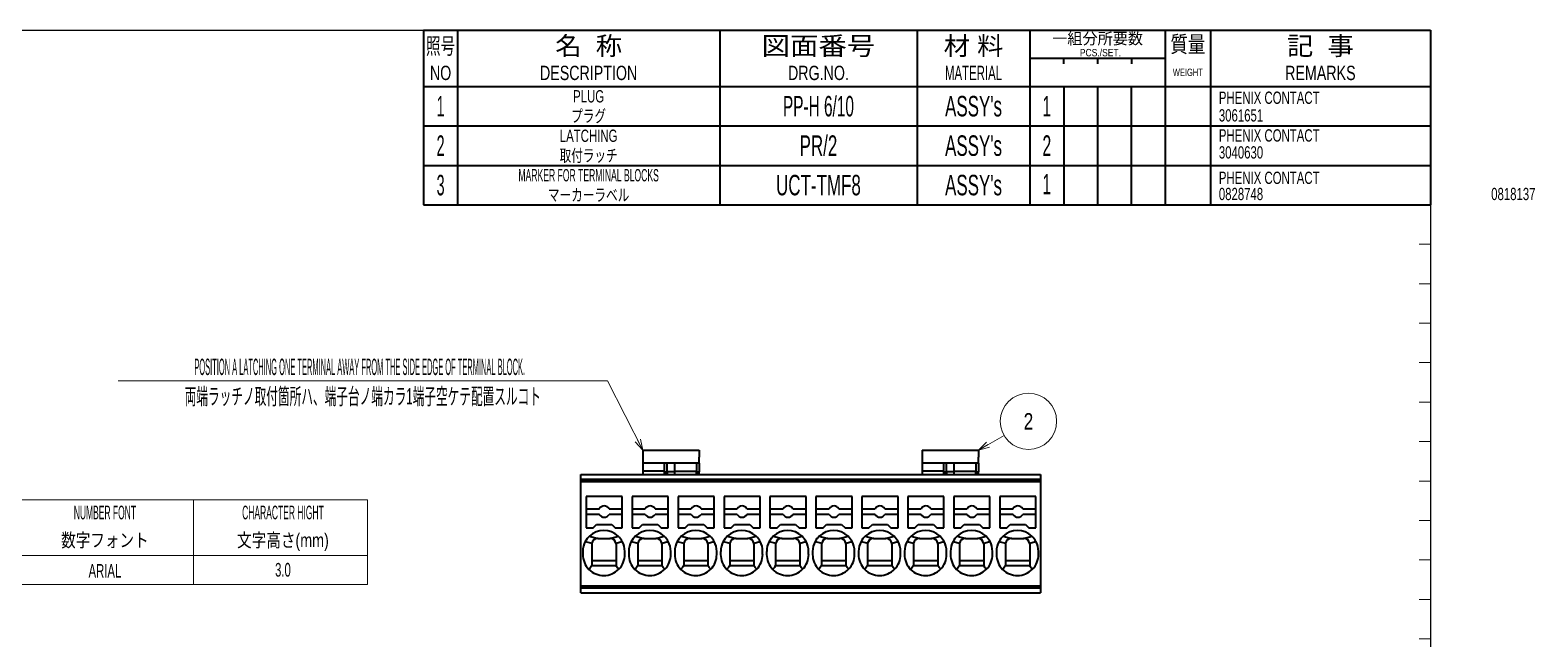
# Model space of a CAD drawing. Header units: millimetres. Extents: x 7 to 432, y 10 to 287.
# Drawn here: x 164.7 to 431.5, y 178.7 to 286.8 of the extents above; entities that cross this region are included whole.
import ezdxf
from ezdxf.enums import TextEntityAlignment as Align

# ---------------------------------------------------------------- set-up
doc = ezdxf.new("R2010")
doc.units = ezdxf.units.MM
for name, color, linetype in [('1', 7, 'Continuous'), ('GR01_バルーン', 7, 'Continuous'), ('図面枠D8M', 7, 'Continuous'), ('表題、部品表_02', 7, 'Continuous'), ('表題、部品表_03', 7, 'Continuous')]:
    doc.layers.add(name, color=color, linetype=linetype)
doc.styles.add('HG丸ｺﾞｼｯｸM-PRO', font='')
doc.styles.get('HG丸ｺﾞｼｯｸM-PRO').set_extended_font_data('HG丸ｺﾞｼｯｸM-PRO')

# ---------------------------------------------------------------- blocks, each defined once
blk = doc.blocks.new('BLKF023')
at = {"layer": '図面枠D8M', "color": 2, "linetype": 'Continuous', "lineweight": 25}
for p, q in [((33, 286.75), (413, 286.75)), ((413, 286.75), (413, 10.25))]:
    blk.add_line(p, q, dxfattribs=at)
at = {"layer": '図面枠D8M', "color": 4, "linetype": 'Continuous', "lineweight": 13}
for p, q in [((413, 269.75), (411, 269.75)), ((413, 262.75), (411, 262.75)), ((413, 255.75), (411, 255.75)), ((413, 248.75), (411, 248.75)), ((413, 241.75), (411, 241.75)), ((413, 234.75), (411, 234.75)), ((413, 227.75), (411, 227.75)), ((413, 220.75), (411, 220.75)), ((413, 213.75), (411, 213.75)), ((413, 206.75), (411, 206.75)), ((413, 199.75), (411, 199.75)), ((413, 192.75), (411, 192.75)), ((413, 185.75), (411, 185.75)), ((413, 178.75), (411, 178.75))]:
    blk.add_line(p, q, dxfattribs=at)
blk = doc.blocks.new('BLKF027')
at = {"layer": '図面枠D8M', "color": 4, "linetype": 'Continuous', "lineweight": 35}
for p, q in [((234.5, 286.75), (234.5, 276.75)), ((234.5, 286.75), (413, 286.75)), ((240.5, 286.75), (240.5, 276.75)), ((287, 286.75), (287, 276.75)), ((322, 286.75), (322, 276.75)), ((342, 286.75), (342, 276.75)), ((366, 286.75), (366, 276.75)), ((374, 286.75), (374, 276.75)), ((413, 286.75), (413, 276.75)), ((342, 281.75), (366, 281.75)), ((348, 280.75), (348, 281.75)), ((354, 281.75), (354, 280.75)), ((360, 281.75), (360, 280.75)), ((234.5, 276.75), (413, 276.75))]:
    blk.add_line(p, q, dxfattribs=at)
at = {"layer": '図面枠D8M', "color": 3, "linetype": 'Continuous', "lineweight": 35, "style": 'HG丸ｺﾞｼｯｸM-PRO'}
for s, height, width, p in [('照号', 2.909, 0.651535, (237.5, 283.95)), ('名  称', 3.273, 1.042426, (263.75, 283.95)), ('図面番号', 3.273, 1.127518, (304.5, 283.95)), ('材 料', 3.273, 1.042439, (332, 283.95)), ('一組分所要数', 2.036, 0.966638, (354, 285.25)), ('質量', 2.909, 0.781842, (370, 284.25)), ('記  事', 3.273, 1.042426, (393.5, 283.95)), ('PCS./SET.', 1.309, 0.862935, (354.5, 282.75)), ('NO', 2.545, 0.740841, (237.5, 279.15)), ('DESCRIPTION', 2.5455, 0.741365, (263.75, 279.15)), ('DRG.NO.', 2.545, 0.741189, (304.5, 279.15)), ('MATERIAL', 2.545, 0.594756, (332, 279.15)), ('REMARKS', 2.545, 0.742803, (393.5, 279.15)), ('WEIGHT', 1.309, 0.635507, (370, 279.25))]:
    blk.add_text(s, height=height, dxfattribs=dict(at, width=width)).set_placement(p, align=Align.MIDDLE_CENTER)
blk = doc.blocks.new('BLKF026')
at = {"layer": '図面枠D8M', "color": 3, "linetype": 'Continuous', "lineweight": 35}
blk.add_blockref('BLKF027', (0, 0), dxfattribs=at)
blk = doc.blocks.new('BLKF028')
at = {"layer": '表題、部品表_02', "color": 4, "linetype": 'Continuous', "lineweight": 35}
for p, q in [((234.5, 276.75), (234.5, 269.75)), ((234.5, 276.75), (413, 276.75)), ((240.5, 276.75), (240.5, 269.75)), ((287, 276.75), (287, 269.75)), ((322, 276.75), (322, 269.75)), ((342, 276.75), (342, 269.75)), ((348, 276.75), (348, 269.75)), ((354, 276.75), (354, 269.75)), ((360, 269.75), (360, 276.75)), ((366, 276.75), (366, 269.75)), ((374, 276.75), (374, 269.75)), ((413, 276.75), (413, 269.75)), ((234.5, 269.75), (413, 269.75))]:
    blk.add_line(p, q, dxfattribs=at)
blk = doc.blocks.new('BLKF048')
at = {"layer": '1', "color": 7, "linetype": 'Continuous', "lineweight": 35}
for p, q in [((262.36, 207.92), (343.86, 207.92)), ((262.36, 207.06), (262.36, 207.92)), ((262.36, 207.06), (343.86, 207.06)), ((262.36, 206.84), (262.36, 207.06)), ((262.36, 206.84), (343.86, 206.84)), ((262.36, 206.69), (262.36, 206.84)), ((262.36, 206.69), (343.86, 206.69)), ((262.36, 188.15), (262.36, 206.69)), ((343.86, 207.92), (343.86, 207.06)), ((343.86, 207.06), (343.86, 206.84)), ((343.86, 206.84), (343.86, 206.69)), ((343.86, 206.69), (343.86, 188.15)), ((269.71, 204.02), (263.31, 204.02)), ((263.31, 204.02), (263.31, 201.82)), ((269.71, 201.82), (269.71, 204.02)), ((277.86, 204.02), (271.46, 204.02)), ((271.46, 204.02), (271.46, 201.82)), ((277.86, 201.82), (277.86, 204.02)), ((286.01, 204.02), (279.61, 204.02)), ((279.61, 204.02), (279.61, 201.82)), ((286.01, 201.82), (286.01, 204.02)), ((294.16, 204.02), (287.76, 204.02)), ((287.76, 204.02), (287.76, 201.82)), ((294.16, 201.82), (294.16, 204.02)), ((302.31, 204.02), (295.91, 204.02)), ((295.91, 204.02), (295.91, 201.82)), ((302.31, 201.82), (302.31, 204.02)), ((310.46, 204.02), (304.06, 204.02)), ((304.06, 204.02), (304.06, 201.82)), ((310.46, 201.82), (310.46, 204.02)), ((318.61, 204.02), (312.21, 204.02)), ((312.21, 204.02), (312.21, 201.82)), ((318.61, 201.82), (318.61, 204.02)), ((326.76, 204.02), (320.36, 204.02)), ((320.36, 204.02), (320.36, 201.82)), ((326.76, 201.82), (326.76, 204.02)), ((334.91, 204.02), (328.51, 204.02)), ((328.51, 204.02), (328.51, 201.82)), ((334.91, 201.82), (334.91, 204.02)), ((336.66, 204.02), (336.66, 201.82)), ((343.06, 204.02), (336.66, 204.02)), ((343.06, 201.82), (343.06, 204.02)), ((263.31, 201.82), (263.31, 200.82)), ((263.31, 201.82), (265.65, 201.82)), ((263.31, 200.82), (263.31, 198.42)), ((263.41, 200.82), (263.31, 200.82)), ((265.65, 200.82), (263.41, 200.82)), ((267.38, 201.82), (269.61, 201.82)), ((269.61, 200.82), (267.38, 200.82)), ((269.61, 201.82), (269.71, 201.82)), ((269.61, 200.82), (269.71, 200.82)), ((269.71, 200.82), (269.71, 201.82)), ((269.71, 198.42), (269.71, 200.82)), ((271.46, 201.82), (271.46, 200.82)), ((271.46, 201.82), (273.8, 201.82)), ((271.46, 200.82), (271.46, 198.42)), ((271.56, 200.82), (271.46, 200.82)), ((273.8, 200.82), (271.56, 200.82)), ((275.53, 201.82), (277.76, 201.82)), ((277.76, 200.82), (275.53, 200.82)), ((277.76, 201.82), (277.86, 201.82)), ((277.76, 200.82), (277.86, 200.82)), ((277.86, 200.82), (277.86, 201.82)), ((277.86, 198.42), (277.86, 200.82)), ((279.61, 201.82), (281.95, 201.82)), ((279.61, 201.82), (279.61, 200.82)), ((279.71, 200.82), (279.61, 200.82)), ((279.61, 200.82), (279.61, 198.42)), ((281.95, 200.82), (279.71, 200.82)), ((283.68, 201.82), (285.91, 201.82)), ((285.91, 200.82), (283.68, 200.82)), ((285.91, 201.82), (286.01, 201.82)), ((285.91, 200.82), (286.01, 200.82)), ((286.01, 200.82), (286.01, 201.82)), ((286.01, 198.42), (286.01, 200.82)), ((287.76, 201.82), (290.1, 201.82)), ((287.76, 201.82), (287.76, 200.82)), ((287.76, 200.82), (287.76, 198.42)), ((287.86, 200.82), (287.76, 200.82)), ((290.1, 200.82), (287.86, 200.82)), ((291.83, 201.82), (294.06, 201.82)), ((294.06, 200.82), (291.83, 200.82)), ((294.06, 201.82), (294.16, 201.82)), ((294.06, 200.82), (294.16, 200.82)), ((294.16, 200.82), (294.16, 201.82)), ((294.16, 198.42), (294.16, 200.82)), ((295.91, 201.82), (295.91, 200.82)), ((295.91, 201.82), (298.25, 201.82)), ((295.91, 200.82), (295.91, 198.42)), ((296.01, 200.82), (295.91, 200.82)), ((298.25, 200.82), (296.01, 200.82)), ((299.98, 201.82), (302.21, 201.82)), ((302.21, 200.82), (299.98, 200.82)), ((302.21, 201.82), (302.31, 201.82)), ((302.21, 200.82), (302.31, 200.82)), ((302.31, 200.82), (302.31, 201.82)), ((302.31, 198.42), (302.31, 200.82)), ((304.06, 201.82), (306.4, 201.82)), ((304.06, 201.82), (304.06, 200.82)), ((304.16, 200.82), (304.06, 200.82)), ((304.06, 200.82), (304.06, 198.42)), ((306.4, 200.82), (304.16, 200.82)), ((308.13, 201.82), (310.36, 201.82)), ((310.36, 200.82), (308.13, 200.82)), ((310.36, 201.82), (310.46, 201.82)), ((310.36, 200.82), (310.46, 200.82)), ((310.46, 200.82), (310.46, 201.82)), ((310.46, 198.42), (310.46, 200.82)), ((312.21, 201.82), (312.21, 200.82)), ((312.21, 201.82), (314.55, 201.82)), ((312.31, 200.82), (312.21, 200.82)), ((312.21, 200.82), (312.21, 198.42)), ((314.55, 200.82), (312.31, 200.82)), ((316.28, 201.82), (318.51, 201.82)), ((318.51, 200.82), (316.28, 200.82)), ((318.51, 201.82), (318.61, 201.82)), ((318.51, 200.82), (318.61, 200.82)), ((318.61, 200.82), (318.61, 201.82)), ((318.61, 198.42), (318.61, 200.82)), ((320.36, 201.82), (322.7, 201.82)), ((320.36, 201.82), (320.36, 200.82)), ((320.36, 200.82), (320.36, 198.42)), ((320.46, 200.82), (320.36, 200.82)), ((322.7, 200.82), (320.46, 200.82)), ((324.43, 201.82), (326.66, 201.82)), ((326.66, 200.82), (324.43, 200.82)), ((326.66, 201.82), (326.76, 201.82)), ((326.66, 200.82), (326.76, 200.82)), ((326.76, 200.82), (326.76, 201.82)), ((326.76, 198.42), (326.76, 200.82)), ((328.51, 201.82), (328.51, 200.82)), ((328.51, 201.82), (330.85, 201.82)), ((328.51, 200.82), (328.51, 198.42)), ((328.61, 200.82), (328.51, 200.82)), ((330.85, 200.82), (328.61, 200.82)), ((332.58, 201.82), (334.81, 201.82)), ((334.81, 200.82), (332.58, 200.82)), ((334.81, 201.82), (334.91, 201.82)), ((334.81, 200.82), (334.91, 200.82)), ((334.91, 200.82), (334.91, 201.82)), ((334.91, 198.42), (334.91, 200.82)), ((336.66, 201.82), (339, 201.82)), ((336.66, 201.82), (336.66, 200.82)), ((336.76, 200.82), (336.66, 200.82)), ((336.66, 200.82), (336.66, 198.42)), ((339, 200.82), (336.76, 200.82)), ((340.73, 201.82), (342.96, 201.82)), ((342.96, 200.82), (340.73, 200.82)), ((342.96, 201.82), (343.06, 201.82)), ((342.96, 200.82), (343.06, 200.82)), ((343.06, 200.82), (343.06, 201.82)), ((343.06, 198.42), (343.06, 200.82)), ((263.31, 198.42), (264.56, 198.42)), ((264.56, 198.42), (265.16, 199.02)), ((265.16, 199.02), (267.86, 199.02)), ((267.86, 199.02), (268.46, 198.42)), ((268.46, 198.42), (269.71, 198.42)), ((271.46, 198.42), (272.71, 198.42)), ((272.71, 198.42), (273.31, 199.02)), ((273.31, 199.02), (276.01, 199.02)), ((276.01, 199.02), (276.61, 198.42)), ((276.61, 198.42), (277.86, 198.42)), ((279.61, 198.42), (280.86, 198.42)), ((280.86, 198.42), (281.46, 199.02)), ((281.46, 199.02), (284.16, 199.02)), ((284.16, 199.02), (284.76, 198.42)), ((284.76, 198.42), (286.01, 198.42)), ((287.76, 198.42), (289.01, 198.42)), ((289.01, 198.42), (289.61, 199.02)), ((289.61, 199.02), (292.31, 199.02)), ((292.31, 199.02), (292.91, 198.42)), ((292.91, 198.42), (294.16, 198.42)), ((295.91, 198.42), (297.16, 198.42)), ((297.16, 198.42), (297.76, 199.02)), ((297.76, 199.02), (300.46, 199.02)), ((300.46, 199.02), (301.06, 198.42)), ((301.06, 198.42), (302.31, 198.42)), ((304.06, 198.42), (305.31, 198.42)), ((305.31, 198.42), (305.91, 199.02)), ((305.91, 199.02), (308.61, 199.02)), ((308.61, 199.02), (309.21, 198.42)), ((309.21, 198.42), (310.46, 198.42)), ((312.21, 198.42), (313.46, 198.42)), ((313.46, 198.42), (314.06, 199.02)), ((314.06, 199.02), (316.76, 199.02)), ((316.76, 199.02), (317.36, 198.42)), ((317.36, 198.42), (318.61, 198.42)), ((320.36, 198.42), (321.61, 198.42)), ((321.61, 198.42), (322.21, 199.02)), ((322.21, 199.02), (324.91, 199.02)), ((324.91, 199.02), (325.51, 198.42)), ((325.51, 198.42), (326.76, 198.42)), ((328.51, 198.42), (329.76, 198.42)), ((329.76, 198.42), (330.36, 199.02)), ((330.36, 199.02), (333.06, 199.02)), ((333.06, 199.02), (333.66, 198.42)), ((333.66, 198.42), (334.91, 198.42)), ((336.66, 198.42), (337.91, 198.42)), ((337.91, 198.42), (338.51, 199.02)), ((338.51, 199.02), (341.21, 199.02)), ((341.21, 199.02), (341.81, 198.42)), ((341.81, 198.42), (343.06, 198.42)), ((264.31, 195.54), (264.31, 192.57)), ((265.44, 196.54), (267.49, 196.54)), ((268.61, 195.54), (268.61, 192.57)), ((272.46, 195.54), (272.46, 192.57)), ((273.59, 196.54), (275.64, 196.54)), ((276.76, 195.54), (276.76, 192.57)), ((280.61, 195.54), (280.61, 192.57)), ((281.74, 196.54), (283.79, 196.54)), ((284.91, 195.54), (284.91, 192.57)), ((288.76, 195.54), (288.76, 192.57)), ((289.89, 196.54), (291.94, 196.54)), ((293.06, 195.54), (293.06, 192.57)), ((296.91, 195.54), (296.91, 192.57)), ((298.04, 196.54), (300.09, 196.54)), ((301.21, 195.54), (301.21, 192.57)), ((305.06, 195.54), (305.06, 192.57)), ((306.19, 196.54), (308.24, 196.54)), ((309.36, 195.54), (309.36, 192.57)), ((313.21, 195.54), (313.21, 192.57)), ((314.34, 196.54), (316.39, 196.54)), ((317.51, 195.54), (317.51, 192.57)), ((321.36, 195.54), (321.36, 192.57)), ((322.49, 196.54), (324.54, 196.54)), ((325.66, 195.54), (325.66, 192.57)), ((329.51, 195.54), (329.51, 192.57)), ((330.64, 196.54), (332.69, 196.54)), ((333.81, 195.54), (333.81, 192.57)), ((337.66, 195.54), (337.66, 192.57)), ((338.79, 196.54), (340.84, 196.54)), ((341.96, 195.54), (341.96, 192.57)), ((262.71, 194.26), (262.71, 193.71)), ((264.31, 192.57), (264.31, 191.74)), ((268.61, 192.57), (264.31, 192.57)), ((268.61, 192.57), (268.61, 191.77)), ((270.16, 193.71), (270.16, 194.26)), ((270.86, 194.26), (270.86, 193.71)), ((272.46, 192.57), (272.46, 191.74)), ((276.76, 192.57), (272.46, 192.57)), ((276.76, 192.57), (276.76, 191.77)), ((278.31, 193.71), (278.31, 194.26)), ((279.01, 194.26), (279.01, 193.71)), ((280.61, 192.57), (280.61, 191.74)), ((284.91, 192.57), (280.61, 192.57)), ((284.91, 192.57), (284.91, 191.77)), ((286.46, 193.71), (286.46, 194.26)), ((287.16, 194.26), (287.16, 193.71)), ((288.76, 192.57), (288.76, 191.74)), ((293.06, 192.57), (288.76, 192.57)), ((293.06, 192.57), (293.06, 191.77)), ((294.61, 193.71), (294.61, 194.26)), ((295.31, 194.26), (295.31, 193.71)), ((296.91, 192.57), (296.91, 191.74)), ((301.21, 192.57), (296.91, 192.57)), ((301.21, 192.57), (301.21, 191.77)), ((302.76, 193.71), (302.76, 194.26)), ((303.46, 194.26), (303.46, 193.71)), ((305.06, 192.57), (305.06, 191.74)), ((309.36, 192.57), (305.06, 192.57)), ((309.36, 192.57), (309.36, 191.77)), ((310.91, 193.71), (310.91, 194.26)), ((311.61, 194.26), (311.61, 193.71)), ((313.21, 192.57), (313.21, 191.74)), ((317.51, 192.57), (313.21, 192.57)), ((317.51, 192.57), (317.51, 191.77)), ((319.06, 193.71), (319.06, 194.26)), ((319.76, 194.26), (319.76, 193.71)), ((321.36, 192.57), (321.36, 191.74)), ((325.66, 192.57), (321.36, 192.57)), ((325.66, 192.57), (325.66, 191.77)), ((327.21, 193.71), (327.21, 194.26)), ((327.91, 194.26), (327.91, 193.71)), ((329.51, 192.57), (329.51, 191.74)), ((333.81, 192.57), (329.51, 192.57)), ((333.81, 192.57), (333.81, 191.77)), ((335.36, 193.71), (335.36, 194.26)), ((336.06, 194.26), (336.06, 193.71)), ((337.66, 192.57), (337.66, 191.74)), ((341.96, 192.57), (337.66, 192.57)), ((341.96, 192.57), (341.96, 191.77)), ((343.51, 193.71), (343.51, 194.26)), ((264.3, 191.74), (264.31, 191.74)), ((264.31, 191.74), (268.61, 191.74)), ((268.61, 191.77), (268.61, 191.74)), ((272.45, 191.74), (272.46, 191.74)), ((272.46, 191.74), (276.76, 191.74)), ((276.76, 191.77), (276.76, 191.74)), ((280.6, 191.74), (280.61, 191.74)), ((280.61, 191.74), (284.91, 191.74)), ((284.91, 191.77), (284.91, 191.74)), ((288.75, 191.74), (288.76, 191.74)), ((288.76, 191.74), (293.06, 191.74)), ((293.06, 191.77), (293.06, 191.74)), ((296.9, 191.74), (296.91, 191.74)), ((296.91, 191.74), (301.21, 191.74)), ((301.21, 191.77), (301.21, 191.74)), ((305.05, 191.74), (305.06, 191.74)), ((305.06, 191.74), (309.36, 191.74)), ((309.36, 191.77), (309.36, 191.74)), ((313.2, 191.74), (313.21, 191.74)), ((313.21, 191.74), (317.51, 191.74)), ((317.51, 191.77), (317.51, 191.74)), ((321.35, 191.74), (321.36, 191.74)), ((321.36, 191.74), (325.66, 191.74)), ((325.66, 191.77), (325.66, 191.74)), ((329.5, 191.74), (329.51, 191.74)), ((329.51, 191.74), (333.81, 191.74)), ((333.81, 191.77), (333.81, 191.74)), ((337.65, 191.74), (337.66, 191.74)), ((337.66, 191.74), (341.96, 191.74)), ((341.96, 191.77), (341.96, 191.74)), ((262.36, 188.15), (343.86, 188.15)), ((262.36, 188), (262.36, 188.15)), ((262.36, 188), (343.86, 188)), ((262.36, 187.78), (262.36, 188)), ((262.36, 187.78), (343.86, 187.78)), ((262.36, 186.92), (262.36, 187.78)), ((262.36, 186.92), (343.86, 186.92)), ((343.86, 188.15), (343.86, 188)), ((343.86, 188), (343.86, 187.78)), ((343.86, 187.78), (343.86, 186.92))]:
    blk.add_line(p, q, dxfattribs=at)
at = {"layer": '1', "color": 2, "linetype": 'Continuous', "lineweight": 35}
for p, q in [((263.16, 196.03), (264.33, 195.71)), ((263.87, 196.96), (265.44, 196.54)), ((267.49, 196.54), (269.02, 196.95)), ((268.6, 195.71), (269.72, 196.02)), ((271.31, 196.03), (272.48, 195.71)), ((272.02, 196.96), (273.59, 196.54)), ((275.64, 196.54), (277.17, 196.95)), ((276.75, 195.71), (277.87, 196.02)), ((279.46, 196.03), (280.63, 195.71)), ((280.17, 196.96), (281.74, 196.54)), ((283.79, 196.54), (285.32, 196.95)), ((284.9, 195.71), (286.02, 196.02)), ((287.61, 196.03), (288.78, 195.71)), ((288.32, 196.96), (289.89, 196.54)), ((291.94, 196.54), (293.47, 196.95)), ((293.05, 195.71), (294.17, 196.02)), ((295.76, 196.03), (296.93, 195.71)), ((296.47, 196.96), (298.04, 196.54)), ((300.09, 196.54), (301.62, 196.95)), ((301.2, 195.71), (302.32, 196.02)), ((303.91, 196.03), (305.08, 195.71)), ((304.62, 196.96), (306.19, 196.54)), ((308.24, 196.54), (309.77, 196.95)), ((309.35, 195.71), (310.47, 196.02)), ((312.06, 196.03), (313.23, 195.71)), ((312.77, 196.96), (314.34, 196.54)), ((316.39, 196.54), (317.92, 196.95)), ((317.5, 195.71), (318.62, 196.02)), ((320.21, 196.03), (321.38, 195.71)), ((320.92, 196.96), (322.49, 196.54)), ((324.54, 196.54), (326.07, 196.95)), ((325.65, 195.71), (326.77, 196.02)), ((328.36, 196.03), (329.53, 195.71)), ((329.07, 196.96), (330.64, 196.54)), ((332.69, 196.54), (334.22, 196.95)), ((333.8, 195.71), (334.92, 196.02)), ((336.51, 196.03), (337.68, 195.71)), ((337.22, 196.96), (338.79, 196.54)), ((340.84, 196.54), (342.37, 196.95)), ((341.95, 195.71), (343.07, 196.02))]:
    blk.add_line(p, q, dxfattribs=at)
at = {"layer": '1', "color": 7, "linetype": 'Continuous', "lineweight": 35}
for centre, radius, start, end in [((266.51, 201.32), 1, 30, 150), ((266.51, 201.32), 1, 210, 330), ((274.66, 201.32), 1, 30, 150), ((274.66, 201.32), 1, 210, 330), ((282.81, 201.32), 1, 30, 150), ((282.81, 201.32), 1, 210, 330), ((290.96, 201.32), 1, 30, 150), ((290.96, 201.32), 1, 210, 330), ((299.11, 201.32), 1, 30, 150), ((299.11, 201.32), 1, 210, 330), ((307.26, 201.32), 1, 30, 150), ((307.26, 201.32), 1, 210, 330), ((315.41, 201.32), 1, 30, 150), ((315.41, 201.32), 1, 210, 330), ((323.56, 201.32), 1, 30, 150), ((323.56, 201.32), 1, 210, 330), ((331.71, 201.32), 1, 30, 150), ((331.71, 201.32), 1, 210, 330), ((339.86, 201.32), 1, 30, 150), ((339.86, 201.32), 1, 210, 330), ((266.44, 194.26), 3.72, 46.2364, 133.5274), ((274.59, 194.26), 3.72, 46.2364, 133.5274), ((282.74, 194.26), 3.72, 46.2364, 133.5274), ((290.89, 194.26), 3.72, 46.2364, 133.5274), ((299.04, 194.26), 3.72, 46.2364, 133.5274), ((307.19, 194.26), 3.72, 46.2364, 133.5274), ((315.34, 194.26), 3.72, 46.2364, 133.5274), ((323.49, 194.26), 3.72, 46.2364, 133.5274), ((331.64, 194.26), 3.72, 46.2364, 133.5274), ((339.79, 194.26), 3.72, 46.2364, 133.5274), ((266.44, 194.26), 3.72, 151.6501, 180), ((266.44, 194.26), 3.72, 133.5274, 151.6501), ((265.31, 195.54), 1, 169.9099, 180), ((265.31, 195.54), 1, 90, 169.9099), ((267.61, 195.54), 1, 10.0901, 90), ((267.61, 195.54), 1, 0, 10.0901), ((266.44, 194.26), 3.72, 28.1423, 46.2364), ((266.44, 194.26), 3.72, 0, 28.1423), ((274.59, 194.26), 3.72, 151.6501, 180), ((274.59, 194.26), 3.72, 133.5274, 151.6501), ((273.46, 195.54), 1, 169.9099, 180), ((273.46, 195.54), 1, 90, 169.9099), ((275.76, 195.54), 1, 10.0901, 90), ((275.76, 195.54), 1, 0, 10.0901), ((274.59, 194.26), 3.72, 28.1423, 46.2364), ((274.59, 194.26), 3.72, 0, 28.1423), ((282.74, 194.26), 3.72, 151.6501, 180), ((282.74, 194.26), 3.72, 133.5274, 151.6501), ((281.61, 195.54), 1, 169.9099, 180), ((281.61, 195.54), 1, 90, 169.9099), ((283.91, 195.54), 1, 10.0901, 90), ((283.91, 195.54), 1, 0, 10.0901), ((282.74, 194.26), 3.72, 28.1423, 46.2364), ((282.74, 194.26), 3.72, 0, 28.1423), ((290.89, 194.26), 3.72, 151.6501, 180), ((290.89, 194.26), 3.72, 133.5274, 151.6501), ((289.76, 195.54), 1, 169.9099, 180), ((289.76, 195.54), 1, 90, 169.9099), ((292.06, 195.54), 1, 10.0901, 90), ((292.06, 195.54), 1, 0, 10.0901), ((290.89, 194.26), 3.72, 28.1423, 46.2364), ((290.89, 194.26), 3.72, 0, 28.1423), ((299.04, 194.26), 3.72, 151.6501, 180), ((299.04, 194.26), 3.72, 133.5274, 151.6501), ((297.91, 195.54), 1, 169.9099, 180), ((297.91, 195.54), 1, 90, 169.9099), ((300.21, 195.54), 1, 10.0901, 90), ((300.21, 195.54), 1, 0, 10.0901), ((299.04, 194.26), 3.72, 28.1423, 46.2364), ((299.04, 194.26), 3.72, 0, 28.1423), ((307.19, 194.26), 3.72, 151.6501, 180), ((307.19, 194.26), 3.72, 133.5274, 151.6501), ((306.06, 195.54), 1, 169.9099, 180), ((306.06, 195.54), 1, 90, 169.9099), ((308.36, 195.54), 1, 10.0901, 90), ((308.36, 195.54), 1, 0, 10.0901), ((307.19, 194.26), 3.72, 28.1423, 46.2364), ((307.19, 194.26), 3.72, 0, 28.1423), ((315.34, 194.26), 3.72, 151.6501, 180), ((315.34, 194.26), 3.72, 133.5274, 151.6501), ((314.21, 195.54), 1, 169.9099, 180), ((314.21, 195.54), 1, 90, 169.9099), ((316.51, 195.54), 1, 10.0901, 90), ((316.51, 195.54), 1, 0, 10.0901), ((315.34, 194.26), 3.72, 28.1423, 46.2364), ((315.34, 194.26), 3.72, 0, 28.1423), ((323.49, 194.26), 3.72, 151.6501, 180), ((323.49, 194.26), 3.72, 133.5274, 151.6501), ((322.36, 195.54), 1, 169.9099, 180), ((322.36, 195.54), 1, 90, 169.9099), ((324.66, 195.54), 1, 10.0901, 90), ((324.66, 195.54), 1, 0, 10.0901), ((323.49, 194.26), 3.72, 28.1423, 46.2364), ((323.49, 194.26), 3.72, 0, 28.1423), ((331.64, 194.26), 3.72, 151.6501, 180), ((331.64, 194.26), 3.72, 133.5274, 151.6501), ((330.51, 195.54), 1, 169.9099, 180), ((330.51, 195.54), 1, 90, 169.9099), ((332.81, 195.54), 1, 10.0901, 90), ((332.81, 195.54), 1, 0, 10.0901), ((331.64, 194.26), 3.72, 28.1423, 46.2364), ((331.64, 194.26), 3.72, 0, 28.1423), ((339.79, 194.26), 3.72, 151.6501, 180), ((339.79, 194.26), 3.72, 133.5274, 151.6501), ((338.66, 195.54), 1, 169.9099, 180), ((338.66, 195.54), 1, 90, 169.9099), ((340.96, 195.54), 1, 10.0901, 90), ((340.96, 195.54), 1, 0, 10.0901), ((339.79, 194.26), 3.72, 28.1423, 46.2364), ((339.79, 194.26), 3.72, 0, 28.1423), ((266.44, 193.71), 3.73, 180, 224.9968), ((266.44, 193.71), 3.73, 315.555, 0), ((274.59, 193.71), 3.73, 180, 224.9968), ((274.59, 193.71), 3.73, 315.555, 0), ((282.74, 193.71), 3.73, 180, 224.9968), ((282.74, 193.71), 3.73, 315.555, 0), ((290.89, 193.71), 3.73, 180, 224.9968), ((290.89, 193.71), 3.73, 315.555, 0), ((299.04, 193.71), 3.73, 180, 224.9968), ((299.04, 193.71), 3.73, 315.555, 0), ((307.19, 193.71), 3.73, 180, 224.9968), ((307.19, 193.71), 3.73, 315.555, 0), ((315.34, 193.71), 3.73, 180, 224.9968), ((315.34, 193.71), 3.73, 315.555, 0), ((323.49, 193.71), 3.73, 180, 224.9968), ((323.49, 193.71), 3.73, 315.555, 0), ((331.64, 193.71), 3.73, 180, 224.9968), ((331.64, 193.71), 3.73, 315.555, 0), ((339.79, 193.71), 3.73, 180, 224.9968), ((339.79, 193.71), 3.73, 315.555, 0), ((266.44, 193.71), 3.73, 224.9968, 315.555), ((274.59, 193.71), 3.73, 224.9968, 315.555), ((282.74, 193.71), 3.73, 224.9968, 315.555), ((290.89, 193.71), 3.73, 224.9968, 315.555), ((299.04, 193.71), 3.73, 224.9968, 315.555), ((307.19, 193.71), 3.73, 224.9968, 315.555), ((315.34, 193.71), 3.73, 224.9968, 315.555), ((323.49, 193.71), 3.73, 224.9968, 315.555), ((331.64, 193.71), 3.73, 224.9968, 315.555), ((339.79, 193.71), 3.73, 224.9968, 315.555)]:
    blk.add_arc(centre, radius, start, end, dxfattribs=at)
for points, knots in [([(265.44, 196.54), (265.43, 196.54), (265.41, 196.54), (265.38, 196.54), (265.35, 196.54), (265.33, 196.54), (265.31, 196.54)], [0, 0, 0, 0, 0.029178, 0.0583173, 0.0898755, 0.1213323, 0.1213323, 0.1213323, 0.1213323]), ([(267.61, 196.54), (267.6, 196.54), (267.58, 196.54), (267.55, 196.54), (267.52, 196.54), (267.5, 196.54), (267.49, 196.54)], [0, 0, 0, 0, 0.0314567, 0.063015, 0.0921543, 0.1213323, 0.1213323, 0.1213323, 0.1213323]), ([(273.59, 196.54), (273.58, 196.54), (273.56, 196.54), (273.53, 196.54), (273.5, 196.54), (273.48, 196.54), (273.46, 196.54)], [0, 0, 0, 0, 0.029178, 0.0583173, 0.0898755, 0.1213323, 0.1213323, 0.1213323, 0.1213323]), ([(275.76, 196.54), (275.75, 196.54), (275.73, 196.54), (275.7, 196.54), (275.67, 196.54), (275.65, 196.54), (275.64, 196.54)], [0, 0, 0, 0, 0.0314567, 0.063015, 0.0921543, 0.1213323, 0.1213323, 0.1213323, 0.1213323]), ([(281.74, 196.54), (281.73, 196.54), (281.71, 196.54), (281.68, 196.54), (281.65, 196.54), (281.63, 196.54), (281.61, 196.54)], [0, 0, 0, 0, 0.029178, 0.0583173, 0.0898755, 0.1213323, 0.1213323, 0.1213323, 0.1213323]), ([(283.91, 196.54), (283.9, 196.54), (283.88, 196.54), (283.85, 196.54), (283.82, 196.54), (283.8, 196.54), (283.79, 196.54)], [0, 0, 0, 0, 0.0314567, 0.063015, 0.0921543, 0.1213323, 0.1213323, 0.1213323, 0.1213323]), ([(289.89, 196.54), (289.88, 196.54), (289.86, 196.54), (289.83, 196.54), (289.8, 196.54), (289.78, 196.54), (289.76, 196.54)], [0, 0, 0, 0, 0.029178, 0.0583173, 0.0898755, 0.1213323, 0.1213323, 0.1213323, 0.1213323]), ([(292.06, 196.54), (292.05, 196.54), (292.03, 196.54), (292, 196.54), (291.97, 196.54), (291.95, 196.54), (291.94, 196.54)], [0, 0, 0, 0, 0.0314567, 0.063015, 0.0921543, 0.1213323, 0.1213323, 0.1213323, 0.1213323]), ([(298.04, 196.54), (298.03, 196.54), (298.01, 196.54), (297.98, 196.54), (297.95, 196.54), (297.93, 196.54), (297.91, 196.54)], [0, 0, 0, 0, 0.029178, 0.0583173, 0.0898755, 0.1213323, 0.1213323, 0.1213323, 0.1213323]), ([(300.21, 196.54), (300.2, 196.54), (300.18, 196.54), (300.15, 196.54), (300.12, 196.54), (300.1, 196.54), (300.09, 196.54)], [0, 0, 0, 0, 0.0314567, 0.063015, 0.0921543, 0.1213323, 0.1213323, 0.1213323, 0.1213323]), ([(306.19, 196.54), (306.18, 196.54), (306.16, 196.54), (306.13, 196.54), (306.1, 196.54), (306.08, 196.54), (306.06, 196.54)], [0, 0, 0, 0, 0.029178, 0.0583173, 0.0898755, 0.1213323, 0.1213323, 0.1213323, 0.1213323]), ([(308.36, 196.54), (308.35, 196.54), (308.33, 196.54), (308.3, 196.54), (308.27, 196.54), (308.25, 196.54), (308.24, 196.54)], [0, 0, 0, 0, 0.0314567, 0.063015, 0.0921543, 0.1213323, 0.1213323, 0.1213323, 0.1213323]), ([(314.34, 196.54), (314.33, 196.54), (314.31, 196.54), (314.28, 196.54), (314.25, 196.54), (314.23, 196.54), (314.21, 196.54)], [0, 0, 0, 0, 0.029178, 0.0583173, 0.0898755, 0.1213323, 0.1213323, 0.1213323, 0.1213323]), ([(316.51, 196.54), (316.5, 196.54), (316.48, 196.54), (316.45, 196.54), (316.42, 196.54), (316.4, 196.54), (316.39, 196.54)], [0, 0, 0, 0, 0.0314567, 0.063015, 0.0921543, 0.1213323, 0.1213323, 0.1213323, 0.1213323]), ([(322.49, 196.54), (322.48, 196.54), (322.46, 196.54), (322.43, 196.54), (322.4, 196.54), (322.38, 196.54), (322.36, 196.54)], [0, 0, 0, 0, 0.029178, 0.0583173, 0.0898755, 0.1213323, 0.1213323, 0.1213323, 0.1213323]), ([(324.66, 196.54), (324.65, 196.54), (324.63, 196.54), (324.6, 196.54), (324.57, 196.54), (324.55, 196.54), (324.54, 196.54)], [0, 0, 0, 0, 0.0314567, 0.063015, 0.0921543, 0.1213323, 0.1213323, 0.1213323, 0.1213323]), ([(330.64, 196.54), (330.63, 196.54), (330.61, 196.54), (330.58, 196.54), (330.55, 196.54), (330.53, 196.54), (330.51, 196.54)], [0, 0, 0, 0, 0.029178, 0.0583173, 0.0898755, 0.1213323, 0.1213323, 0.1213323, 0.1213323]), ([(332.81, 196.54), (332.8, 196.54), (332.78, 196.54), (332.75, 196.54), (332.72, 196.54), (332.7, 196.54), (332.69, 196.54)], [0, 0, 0, 0, 0.0314567, 0.063015, 0.0921543, 0.1213323, 0.1213323, 0.1213323, 0.1213323]), ([(338.79, 196.54), (338.78, 196.54), (338.76, 196.54), (338.73, 196.54), (338.7, 196.54), (338.68, 196.54), (338.66, 196.54)], [0, 0, 0, 0, 0.029178, 0.0583173, 0.0898755, 0.1213323, 0.1213323, 0.1213323, 0.1213323]), ([(340.96, 196.54), (340.95, 196.54), (340.93, 196.54), (340.9, 196.54), (340.87, 196.54), (340.85, 196.54), (340.84, 196.54)], [0, 0, 0, 0, 0.0314567, 0.063015, 0.0921543, 0.1213323, 0.1213323, 0.1213323, 0.1213323]), ([(264.3, 191.74), (264.23, 191.62), (264.09, 191.39), (263.9, 191.18), (263.81, 191.08)], [0, 0, 0, 0, 0.4069066, 0.8228043, 0.8228043, 0.8228043, 0.8228043]), ([(269.1, 191.11), (269.01, 191.21), (268.82, 191.42), (268.68, 191.65), (268.61, 191.77)], [0, 0, 0, 0, 0.4173078, 0.8256156, 0.8256156, 0.8256156, 0.8256156]), ([(272.45, 191.74), (272.38, 191.62), (272.24, 191.39), (272.05, 191.18), (271.96, 191.08)], [0, 0, 0, 0, 0.4069066, 0.8228043, 0.8228043, 0.8228043, 0.8228043]), ([(277.25, 191.11), (277.16, 191.21), (276.97, 191.42), (276.83, 191.65), (276.76, 191.77)], [0, 0, 0, 0, 0.4173078, 0.8256156, 0.8256156, 0.8256156, 0.8256156]), ([(280.6, 191.74), (280.53, 191.62), (280.39, 191.39), (280.2, 191.18), (280.11, 191.08)], [0, 0, 0, 0, 0.4069066, 0.8228043, 0.8228043, 0.8228043, 0.8228043]), ([(285.4, 191.11), (285.31, 191.21), (285.12, 191.42), (284.98, 191.65), (284.91, 191.77)], [0, 0, 0, 0, 0.4173078, 0.8256156, 0.8256156, 0.8256156, 0.8256156]), ([(288.75, 191.74), (288.68, 191.62), (288.54, 191.39), (288.35, 191.18), (288.26, 191.08)], [0, 0, 0, 0, 0.4069066, 0.8228043, 0.8228043, 0.8228043, 0.8228043]), ([(293.55, 191.11), (293.46, 191.21), (293.27, 191.42), (293.13, 191.65), (293.06, 191.77)], [0, 0, 0, 0, 0.4173078, 0.8256156, 0.8256156, 0.8256156, 0.8256156]), ([(296.9, 191.74), (296.83, 191.62), (296.69, 191.39), (296.5, 191.18), (296.41, 191.08)], [0, 0, 0, 0, 0.4069066, 0.8228043, 0.8228043, 0.8228043, 0.8228043]), ([(301.7, 191.11), (301.61, 191.21), (301.42, 191.42), (301.28, 191.65), (301.21, 191.77)], [0, 0, 0, 0, 0.4173078, 0.8256156, 0.8256156, 0.8256156, 0.8256156]), ([(305.05, 191.74), (304.98, 191.62), (304.84, 191.39), (304.65, 191.18), (304.56, 191.08)], [0, 0, 0, 0, 0.4069066, 0.8228043, 0.8228043, 0.8228043, 0.8228043]), ([(309.85, 191.11), (309.76, 191.21), (309.57, 191.42), (309.43, 191.65), (309.36, 191.77)], [0, 0, 0, 0, 0.4173078, 0.8256156, 0.8256156, 0.8256156, 0.8256156]), ([(313.2, 191.74), (313.13, 191.62), (312.99, 191.39), (312.8, 191.18), (312.71, 191.08)], [0, 0, 0, 0, 0.4069066, 0.8228043, 0.8228043, 0.8228043, 0.8228043]), ([(318, 191.11), (317.91, 191.21), (317.72, 191.42), (317.58, 191.65), (317.51, 191.77)], [0, 0, 0, 0, 0.4173078, 0.8256156, 0.8256156, 0.8256156, 0.8256156]), ([(321.35, 191.74), (321.28, 191.62), (321.14, 191.39), (320.95, 191.18), (320.86, 191.08)], [0, 0, 0, 0, 0.4069066, 0.8228043, 0.8228043, 0.8228043, 0.8228043]), ([(326.15, 191.11), (326.06, 191.21), (325.87, 191.42), (325.73, 191.65), (325.66, 191.77)], [0, 0, 0, 0, 0.4173078, 0.8256156, 0.8256156, 0.8256156, 0.8256156]), ([(329.5, 191.74), (329.43, 191.62), (329.29, 191.39), (329.1, 191.18), (329.01, 191.08)], [0, 0, 0, 0, 0.4069066, 0.8228043, 0.8228043, 0.8228043, 0.8228043]), ([(334.3, 191.11), (334.21, 191.21), (334.02, 191.42), (333.88, 191.65), (333.81, 191.77)], [0, 0, 0, 0, 0.4173078, 0.8256156, 0.8256156, 0.8256156, 0.8256156]), ([(337.65, 191.74), (337.58, 191.62), (337.44, 191.39), (337.25, 191.18), (337.16, 191.08)], [0, 0, 0, 0, 0.4069066, 0.8228043, 0.8228043, 0.8228043, 0.8228043]), ([(342.45, 191.11), (342.36, 191.21), (342.17, 191.42), (342.03, 191.65), (341.96, 191.77)], [0, 0, 0, 0, 0.4173078, 0.8256156, 0.8256156, 0.8256156, 0.8256156])]:
    blk.add_open_spline(points, degree=3, knots=knots, dxfattribs=at)
blk = doc.blocks.new('FXTIP_ARROW_S')
at = {"color": 0, "linetype": 'Continuous', "lineweight": -2}
for q in [(-1, 0), (-0.97, 0.26), (-0.97, -0.26)]:
    blk.add_line((0, 0), q, dxfattribs=at)
blk = doc.blocks.new('BLKF064')
at = {"layer": '表題、部品表_02', "color": 4, "linetype": 'Continuous', "lineweight": 35}
for p, q in [((234.5, 269.75), (234.5, 262.75)), ((234.5, 269.75), (413, 269.75)), ((240.5, 269.75), (240.5, 262.75)), ((287, 269.75), (287, 262.75)), ((322, 269.75), (322, 262.75)), ((342, 269.75), (342, 262.75)), ((348, 269.75), (348, 262.75)), ((354, 269.75), (354, 262.75)), ((360, 262.75), (360, 269.75)), ((366, 269.75), (366, 262.75)), ((374, 269.75), (374, 262.75)), ((413, 269.75), (413, 262.75)), ((234.5, 262.75), (413, 262.75))]:
    blk.add_line(p, q, dxfattribs=at)
blk = doc.blocks.new('BLKF065')
at = {"layer": '表題、部品表_02', "color": 4, "linetype": 'Continuous', "lineweight": 35}
for p, q in [((234.5, 262.75), (234.5, 255.75)), ((234.5, 262.75), (413, 262.75)), ((240.5, 262.75), (240.5, 255.75)), ((287, 262.75), (287, 255.75)), ((322, 262.75), (322, 255.75)), ((342, 262.75), (342, 255.75)), ((348, 262.75), (348, 255.75)), ((354, 262.75), (354, 255.75)), ((360, 255.75), (360, 262.75)), ((366, 262.75), (366, 255.75)), ((374, 262.75), (374, 255.75)), ((413, 262.75), (413, 255.75)), ((234.5, 255.75), (413, 255.75))]:
    blk.add_line(p, q, dxfattribs=at)

msp = doc.modelspace()

# ---------------------------------------------------------------- linework, layer by layer
at = {"layer": '1', "color": 7, "linetype": 'Continuous', "lineweight": 35}
for p, q in [((273.35, 212.22), (283.35, 212.22)), ((273.35, 212.22), (273.35, 210.98)), ((273.35, 210.98), (273.35, 210.33)), ((283.35, 212.22), (283.35, 210.98)), ((283.35, 210.33), (283.35, 210.98)), ((322.88, 212.22), (332.88, 212.22)), ((322.88, 212.22), (322.88, 210.98)), ((322.88, 210.98), (322.88, 210.33)), ((332.88, 212.22), (332.88, 210.98)), ((332.88, 210.33), (332.88, 210.98)), ((273.35, 210.33), (273.35, 209.92)), ((283.35, 209.92), (273.35, 209.92)), ((273.35, 209.92), (273.35, 208.52)), ((277.2, 208.52), (273.35, 208.52)), ((273.35, 208.52), (273.35, 207.92)), ((277.2, 208.52), (277.2, 209.92)), ((277.2, 207.92), (277.2, 208.52)), ((277.2, 208.4), (277.7, 208.4)), ((277.7, 208.4), (277.7, 209.92)), ((277.7, 208.41), (279, 208.41)), ((277.7, 208.4), (277.7, 208.01)), ((279, 209.92), (279, 208.52)), ((279, 208.52), (282.85, 208.52)), ((279, 208.52), (279, 207.92)), ((282.85, 209.92), (282.85, 208.52)), ((282.85, 207.92), (282.85, 208.52)), ((282.85, 208.4), (283.35, 208.4)), ((283.35, 209.92), (283.35, 210.33)), ((283.35, 209.92), (283.35, 208.4)), ((283.35, 208.01), (283.35, 208.4)), ((322.88, 210.33), (322.88, 209.92)), ((332.88, 209.92), (322.88, 209.92)), ((322.88, 209.92), (322.88, 208.52)), ((326.73, 208.52), (322.88, 208.52)), ((322.88, 208.52), (322.88, 207.92)), ((326.73, 208.52), (326.73, 209.92)), ((326.73, 207.92), (326.73, 208.52)), ((326.73, 208.4), (327.23, 208.4)), ((327.23, 208.4), (327.23, 209.92)), ((327.23, 208.41), (328.53, 208.41)), ((327.23, 208.4), (327.23, 208.01)), ((328.53, 209.92), (328.53, 208.52)), ((328.53, 208.52), (332.38, 208.52)), ((328.53, 208.52), (328.53, 207.92)), ((332.38, 209.92), (332.38, 208.52)), ((332.38, 207.92), (332.38, 208.52)), ((332.38, 208.4), (332.88, 208.4)), ((332.88, 209.92), (332.88, 210.33)), ((332.88, 209.92), (332.88, 208.4)), ((332.88, 208.01), (332.88, 208.4)), ((277.7, 208.01), (277.2, 208.01)), ((282.85, 208.01), (283.35, 208.01)), ((283.35, 208.01), (283.35, 207.92)), ((327.23, 208.01), (326.73, 208.01)), ((332.38, 208.01), (332.88, 208.01)), ((332.88, 208.01), (332.88, 207.92))]:
    msp.add_line(p, q, dxfattribs=at)
at = {"layer": 'GR01_バルーン', "color": 7, "linetype": 'Continuous', "lineweight": 13}
for p, q in [((267.09, 224.53), (180.34, 224.53)), ((273.35, 212.22), (267.09, 224.53)), ((332.88, 212.22), (337.41, 214.84))]:
    msp.add_line(p, q, dxfattribs=at)
msp.add_circle((341.74, 217.34), 5, dxfattribs=at)
at = {"layer": '図面枠D8M', "color": 3, "linetype": 'Continuous', "lineweight": 13}
for p, q in [((37.84, 203.38), (224.55, 203.38)), ((193.7, 188.38), (193.7, 203.38)), ((224.55, 188.38), (224.55, 203.38)), ((37.84, 193.51), (224.55, 193.51)), ((37.84, 188.38), (224.55, 188.38))]:
    msp.add_line(p, q, dxfattribs=at)

# ---------------------------------------------------------------- block references
at = {"layer": '1', "color": 7, "linetype": 'Continuous', "lineweight": 35}
msp.add_blockref('BLKF048', (0, 0), dxfattribs=at)
at = {"layer": 'GR01_バルーン', "color": 7, "linetype": 'Continuous', "lineweight": 13, "xscale": 2, "yscale": 2}
for p, rotation in [((273.35, 212.22), 296.9522803187714), ((332.88, 212.22), 210.0000000000001)]:
    msp.add_blockref('FXTIP_ARROW_S', p, dxfattribs=dict(at, rotation=rotation))
at = {"layer": '図面枠D8M', "color": 4, "linetype": 'Continuous', "lineweight": 13}
msp.add_blockref('BLKF023', (0, 0), dxfattribs=at)
at = {"layer": '図面枠D8M', "color": 3, "linetype": 'Continuous', "lineweight": 35}
msp.add_blockref('BLKF026', (0, 0), dxfattribs=at)
at = {"layer": '表題、部品表_02', "color": 4, "linetype": 'Continuous', "lineweight": 35}
for name in ['BLKF028', 'BLKF064', 'BLKF065']:
    msp.add_blockref(name, (0, 0), dxfattribs=at)

# ---------------------------------------------------------------- texts
at = {"layer": 'GR01_バルーン', "color": 7, "linetype": 'Continuous', "lineweight": 13, "style": 'HG丸ｺﾞｼｯｸM-PRO', "width": 0.28508}
msp.add_text('POSITION A LATCHING ONE TERMINAL AWAY FROM THE SIDE EDGE OF TERMINAL BLOCK.', height=2.9091, dxfattribs=at).set_placement((223.16, 227), align=Align.MIDDLE_CENTER)
at = {"layer": 'GR01_バルーン', "color": 7, "linetype": 'Continuous', "lineweight": 13, "style": 'HG丸ｺﾞｼｯｸM-PRO', "width": 0.521228}
msp.add_text('両端ラッチノ取付箇所ハ、端子台ノ端カラ1端子空ケテ配置スルコト', height=2.9091, dxfattribs=at).set_placement((223.71, 219.45), align=Align.BOTTOM_CENTER)
at = {"layer": 'GR01_バルーン', "color": 7, "linetype": 'Continuous', "lineweight": 13, "style": 'HG丸ｺﾞｼｯｸM-PRO', "width": 0.784542}
msp.add_text('2', height=2.91, rotation=0, dxfattribs=at).set_placement((341.74, 217.34), align=Align.MIDDLE_CENTER)
at = {"layer": '図面枠D8M', "color": 3, "linetype": 'Continuous', "lineweight": 35, "style": 'HG丸ｺﾞｼｯｸM-PRO', "width": 0.691275}
msp.add_text('0818137', height=2.182, dxfattribs=at).set_placement((423.79, 257.67), align=Align.MIDDLE_LEFT)
at = {"layer": '図面枠D8M', "color": 3, "linetype": 'Continuous', "lineweight": 13, "style": 'HG丸ｺﾞｼｯｸM-PRO'}
for s, height, width, p in [('NUMBER FONT', 2.4218, 0.464821, (177.98, 201.16)), ('CHARACTER HIGHT', 2.4218, 0.46485, (209.55, 201.16)), ('数字フォント', 2.424, 0.781842, (177.98, 196.25)), ('文字高さ(mm)', 2.424, 0.782511, (209.55, 196.25)), ('3.0', 2.422, 0.618723, (209.55, 191)), ('ARIAL', 2.422, 0.61911, (177.98, 190.81))]:
    msp.add_text(s, height=height, dxfattribs=dict(at, width=width)).set_placement(p, align=Align.MIDDLE_CENTER)
at = {"layer": '表題、部品表_03', "color": 3, "linetype": 'Continuous', "lineweight": 35, "style": 'HG丸ｺﾞｼｯｸM-PRO'}
for s, height, width, p in [('1', 3.64, 0.521199, (237.5, 273.25)), ('PLUG', 2.182, 0.691383, (263.75, 275)), ('PP-H 6/10', 3.636, 0.561527, (304.5, 273.25)), ("ASSY's", 3.636, 0.617769, (332, 273.25)), ('1', 3.64, 0.576062, (345, 273.25)), ('プラグ', 2.182, 0.692256, (263.75, 271.5)), ('2', 3.64, 0.521199, (237.5, 266.25)), ('LATCHING', 2.182, 0.692881, (263.75, 268)), ('PR/2', 3.636, 0.618866, (304.5, 266.25)), ("ASSY's", 3.636, 0.617769, (332, 266.25)), ('2', 3.64, 0.576062, (345, 266.25)), ('取付ラッチ', 2.182, 0.692256, (263.75, 264.5)), ('MARKER FOR TERMINAL BLOCKS', 2.1818, 0.522321, (263.75, 261)), ('3', 3.64, 0.521199, (237.5, 259.25)), ('UCT-TMF8', 3.636, 0.618675, (304.5, 259.25)), ("ASSY's", 3.636, 0.617769, (332, 259.25)), ('1', 3.64, 0.576062, (345, 259.42)), ('マーカーラベル', 2.182, 0.692256, (263.75, 257.5))]:
    msp.add_text(s, height=height, dxfattribs=dict(at, width=width)).set_placement(p, align=Align.MIDDLE_CENTER)
for s, height, width, p in [('PHENIX CONTACT', 2.1818, 0.692722, (375.5, 274.75)), ('3061651', 2.182, 0.691275, (375.5, 271.62)), ('PHENIX CONTACT', 2.1818, 0.692722, (375.5, 268.06)), ('3040630', 2.182, 0.691275, (375.5, 265.05)), ('PHENIX CONTACT', 2.1818, 0.692722, (375.5, 260.54)), ('0828748', 2.182, 0.691275, (375.5, 257.67))]:
    msp.add_text(s, height=height, dxfattribs=dict(at, width=width)).set_placement(p, align=Align.MIDDLE_LEFT)

doc.saveas('drawing.dxf')
